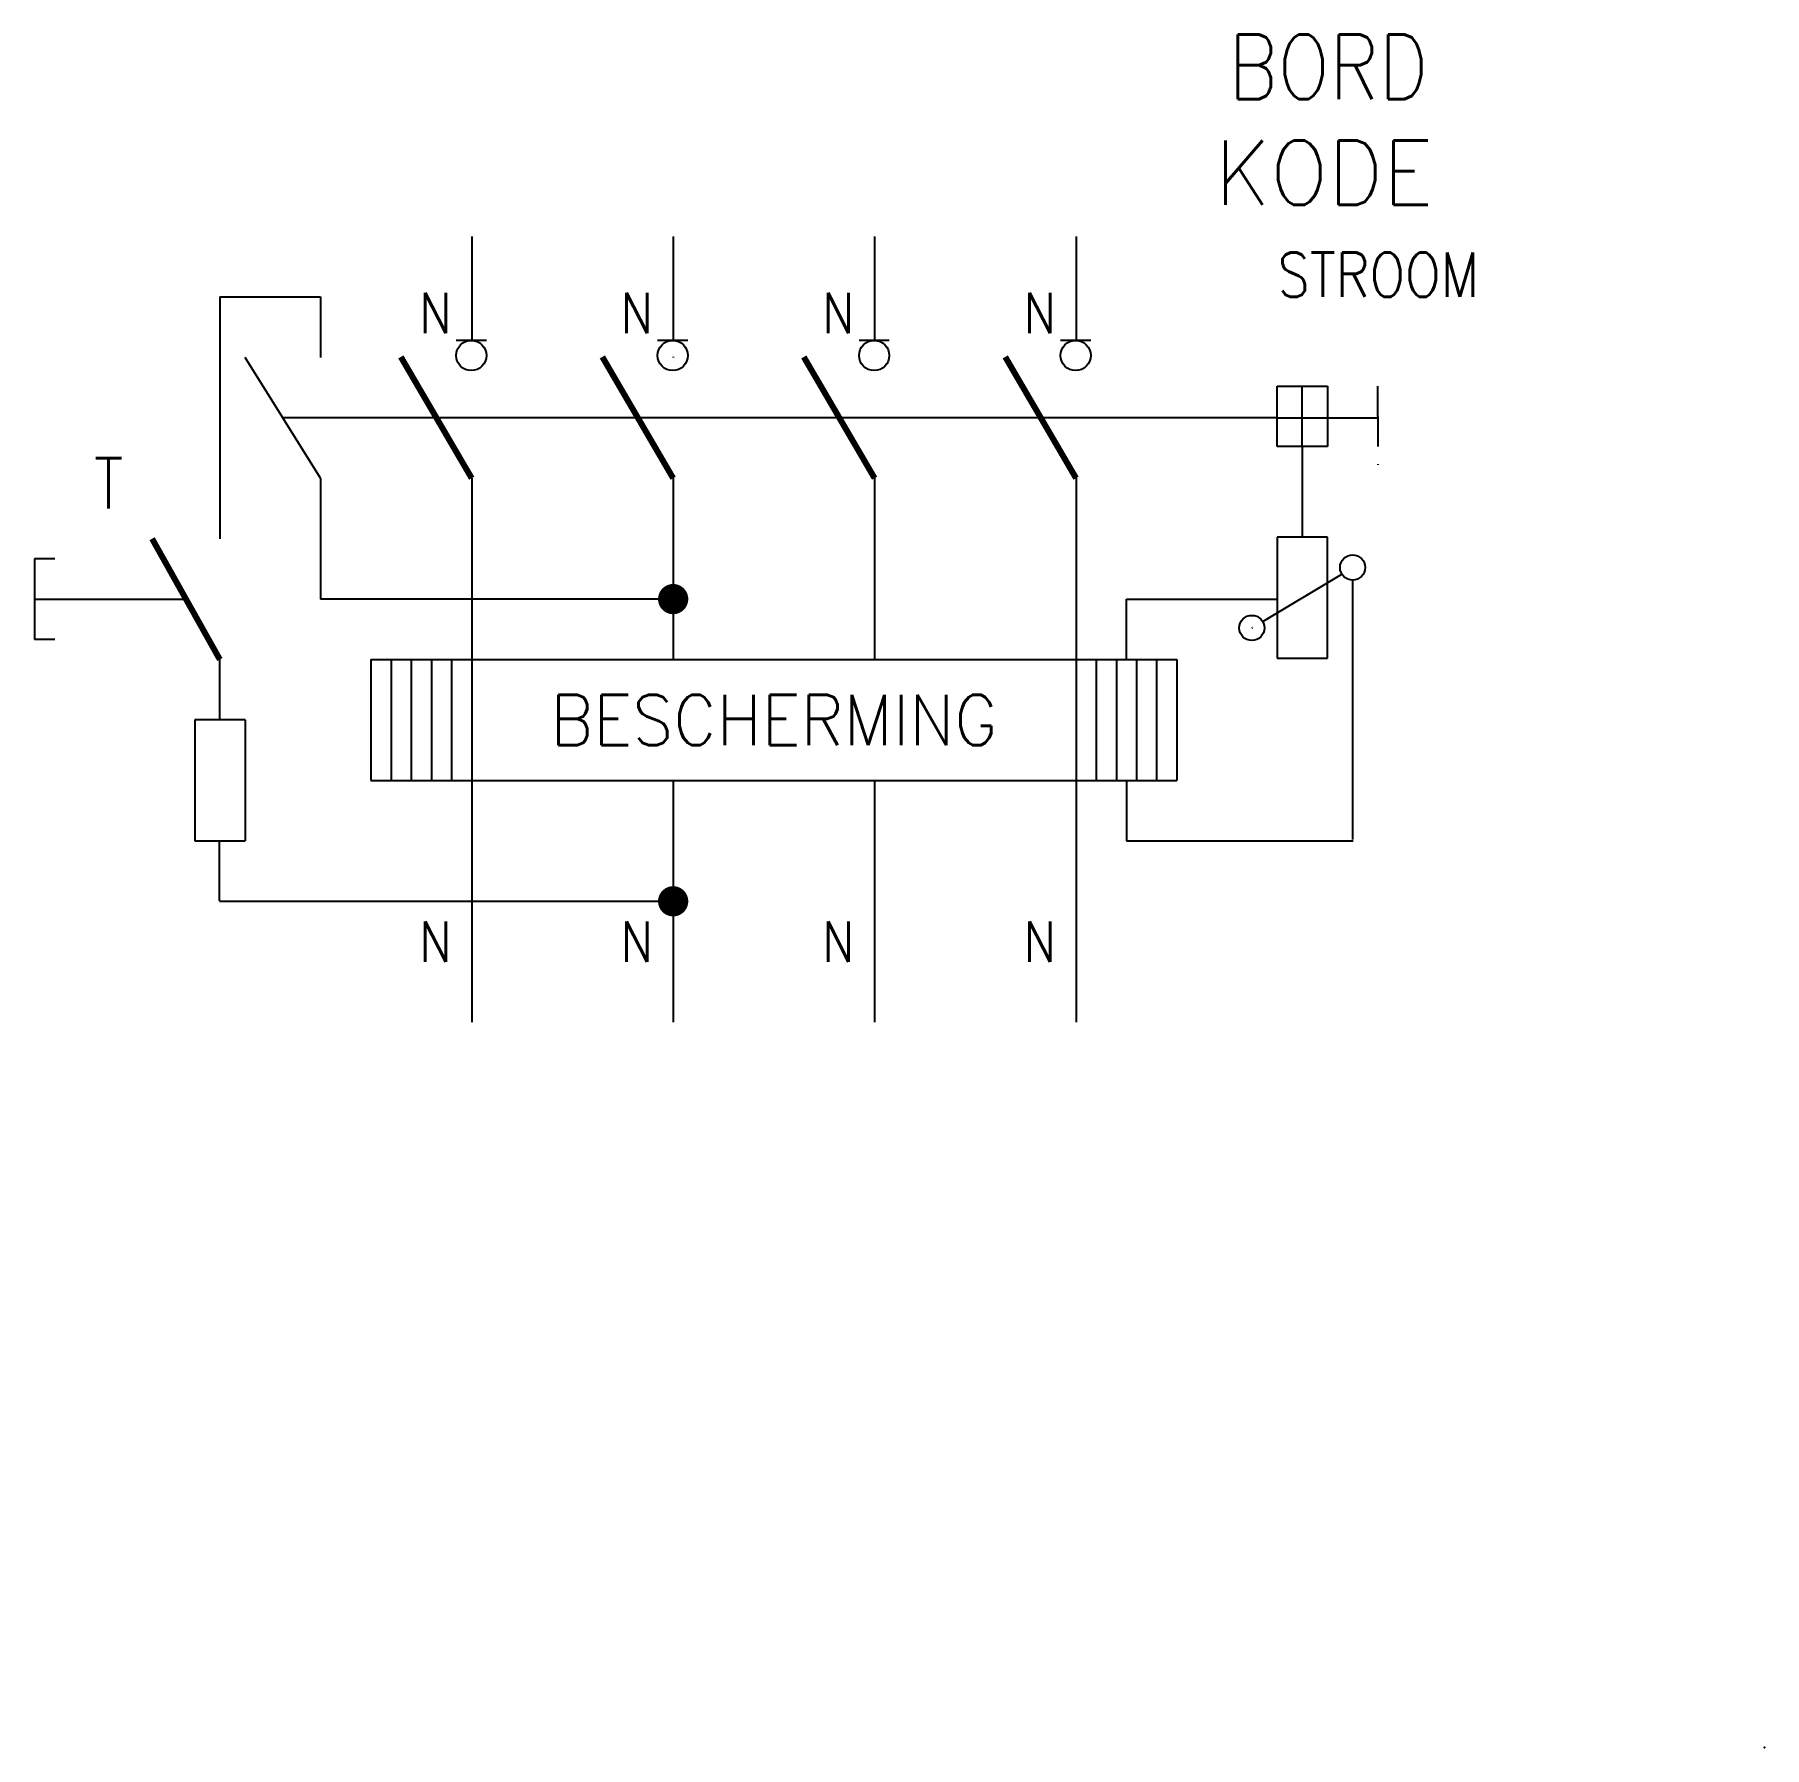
# Model space of a CAD drawing. Extents: x 213.3 to 299.2, y 78 to 163.
import ezdxf
from ezdxf.enums import TextEntityAlignment as Align

# ---------------------------------------------------------------- set-up
doc = ezdxf.new("R2010")
doc.units = 0
doc.header["$LTSCALE"] = 6
doc.linetypes.add('DASHDOT', pattern=[0])
doc.linetypes.add('DASHED', pattern=[0])
doc.layers.get('0').update_dxf_attribs({"color": 8, "linetype": 'CONTINUOUS'})
for name, color, linetype in [('1', 8, 'CONTINUOUS'), ('11', 30, 'CONTINUOUS'), ('12', 30, 'CONTINUOUS'), ('20', 8, 'DASHED'), ('21', 8, 'DASHDOT'), ('3', 30, 'CONTINUOUS'), ('9', 8, 'DASHED')]:
    doc.layers.add(name, color=color, linetype=linetype)
doc.styles.get("Standard").update_dxf_attribs({"font": 'simplex', "width": 0.85})

# ---------------------------------------------------------------- blocks, each defined once
blk = doc.blocks.new('DOP')
at = {"layer": '1', "color": 0, "const_width": 0.7}
blk.add_lwpolyline([(-0.4, 0, 1), (0.4, 0, 1)], format="xyb", close=True, dxfattribs=at)

msp = doc.modelspace()

# ---------------------------------------------------------------- linework, layer by layer
at = {"layer": '1', "color": 0}
for p, q in [((235, 153), (235, 147.843)), ((245, 153), (245, 147.843)), ((255, 153), (255, 147.834)), ((265, 153), (265, 147.834)), ((222.5, 150), (222.5, 138)), ((222.5, 150), (227.5, 150)), ((227.5, 150), (227.5, 147)), ((227.5, 141), (223.75, 147)), ((245, 147.021), (245, 147)), ((274.977, 142.57), (274.977, 145.57)), ((274.977, 145.57), (277.477, 145.57)), ((276.227, 142.57), (276.227, 145.57)), ((277.477, 145.57), (277.477, 142.57)), ((275, 144), (277.5, 144)), ((277.477, 142.57), (274.977, 142.57)), ((227.5, 141), (227.5, 135)), ((235, 141), (235, 132)), ((245, 141), (245, 132)), ((255, 141), (255, 132)), ((265, 141), (265, 132)), ((274.977, 138.07), (274.977, 132.07)), ((277.477, 138.07), (274.977, 138.07)), ((277.477, 132.07), (277.477, 138.07)), ((274.272, 133.897), (278.184, 136.244)), ((245, 135), (227.5, 135)), ((273.727, 133.57), (273.756, 133.587)), ((222.5, 129), (222.5, 132)), ((230, 132), (270, 132)), ((230, 132), (230, 126)), ((231, 132), (231, 126)), ((232, 132), (232, 126)), ((233, 132), (233, 126)), ((234, 132), (234, 126)), ((235, 132), (235, 126)), ((265, 132), (265, 126)), ((266, 132), (266, 126)), ((267, 132), (267, 126)), ((268, 132), (268, 126)), ((269, 132), (269, 126)), ((270, 132), (270, 126)), ((274.977, 132.07), (277.477, 132.07)), ((223.75, 129), (221.25, 129)), ((221.25, 129), (221.25, 123)), ((223.75, 129), (223.75, 123)), ((230, 126), (270, 126)), ((235, 126), (235, 114)), ((245, 126), (245, 114)), ((255, 126), (255, 114)), ((265, 126), (265, 114)), ((221.25, 123), (223.75, 123)), ((222.477, 120.025), (222.477, 123.025)), ((222.477, 120.001), (245, 120.001))]:
    msp.add_line(p, q, dxfattribs=at)
at = {"layer": '1', "color": 0, "const_width": 0.3}
for points in [[(235, 141), (231.485, 147.022)], [(245, 141), (241.485, 147.022)], [(255, 141), (251.485, 147.022)], [(265, 141), (261.485, 147.022)], [(222.5, 132), (219.137, 137.997)]]:
    msp.add_lwpolyline(points, dxfattribs=at)
at = {"layer": '1', "color": 0}
for centre in [(278.727, 136.57), (273.727, 133.57)]:
    msp.add_circle(centre, 0.625, dxfattribs=at)
msp.add_point((299.167, 78), dxfattribs=at)
at = {"layer": '12', "color": 0}
msp.add_line((279.977, 141.691), (279.977, 141.67), dxfattribs=at)
at = {"layer": '20', "color": 0}
for p, q in [((275, 144), (225.601, 144)), ((276.227, 142.57), (276.227, 138.07)), ((278.727, 135.957), (278.727, 123.07)), ((267.5, 132), (267.5, 135)), ((267.5, 135), (275, 135)), ((267.5, 126), (267.5, 123)), ((267.5, 123), (278.75, 123))]:
    msp.add_line(p, q, dxfattribs=at)
at = {"layer": '21', "color": 0}
for p, q in [((234.227, 147.846), (235.727, 147.846)), ((244.227, 147.846), (245.727, 147.846)), ((254.227, 147.846), (255.727, 147.846)), ((264.227, 147.846), (265.727, 147.846))]:
    msp.add_line(p, q, dxfattribs=at)
for centre in [(234.977, 147.094), (244.977, 147.094), (254.977, 147.094), (264.977, 147.094)]:
    msp.add_circle(centre, 0.75, dxfattribs=at)
at = {"layer": '3', "color": 0}
for p, q in [((279.977, 144.07), (279.977, 145.57)), ((277.5, 144), (280, 144)), ((279.977, 144.07), (279.977, 142.57)), ((213.304, 137), (213.304, 133)), ((214.304, 137), (213.304, 137)), ((214.304, 133), (213.304, 133))]:
    msp.add_line(p, q, dxfattribs=at)
at = {"layer": '9', "color": 0}
msp.add_line((213.304, 135), (220.818, 135), dxfattribs=at)

# ---------------------------------------------------------------- block references
at = {"layer": '1', "color": 0}
for p in [(245, 135), (245, 120)]:
    msp.add_blockref('DOP', p, dxfattribs=at)

# ---------------------------------------------------------------- texts
at = {"color": 0, "width": 0.85}
for text, p in [('1', (234, 148.2)), ('3', (244, 148.2)), ('5', (254, 148.2)), ('2', (234, 117)), ('4', (244, 117)), ('6', (254, 117))]:
    msp.add_attdef('N', text=text, height=2, dxfattribs=at).set_placement(p, align=Align.RIGHT)
at = {"layer": '1', "color": 0, "width": 0.85}
msp.add_text('T', height=2.5, dxfattribs=at).set_placement((216.25, 139.5))
msp.add_attdef('STROOM', (275, 150), '', height=2.2, dxfattribs=at)
at = {"layer": '11', "color": 0, "width": 0.85}
msp.add_attdef('BORD', (272.566, 159.823), '', height=3.2, dxfattribs=at)
at = {"layer": '12', "color": 0, "width": 0.95}
msp.add_attdef('KODE', (271.901, 154.57), '-F', height=3.2, dxfattribs=at)
msp.add_attdef('BESCHERMING', text='300mA', height=2.5, dxfattribs=at).set_placement((250, 129), align=Align.MIDDLE)
at = {"layer": '3', "color": 0, "width": 0.85}
for p in [(264, 148.2), (264, 117)]:
    msp.add_attdef('N', text='N', height=2, dxfattribs=at).set_placement(p, align=Align.RIGHT)

doc.saveas('drawing.dxf')
